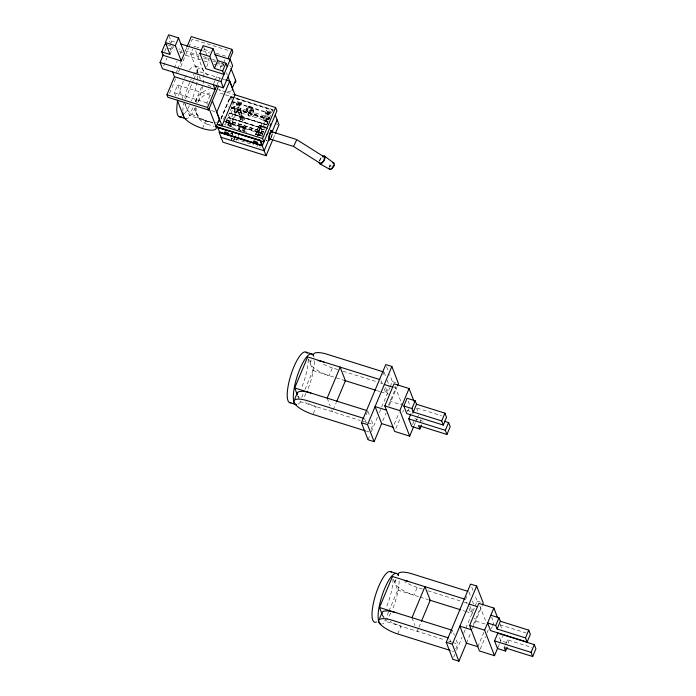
<?xml version="1.0" encoding="UTF-8"?>
<svg xmlns="http://www.w3.org/2000/svg" width="696" height="696" viewBox="0 0 696 696"><rect width="100%" height="100%" fill="white"/><g stroke="black" fill="none" stroke-linecap="round" stroke-linejoin="round"><path stroke-width="0.52" stroke-dasharray="3.48 2.61" d="M225.826 121.861L225.887 121.409M231.916 123.61L230.759 126.237L228.479 125.376L229.358 122.861L231.89 123.505L231.011 123.427M230.863 126.124L228.401 125.132M239.581 105.296L237.127 104.278L239.589 105.27L236.57 112.491M260.443 132.501L258.329 131.918L257.363 134.406L259.704 135.285L260.826 132.675L259.86 132.475L260.739 132.562M259.773 135.154L257.346 134.145M266.029 113.396C269.213 112.987 268.247 115.788 266.046 113.465L263.14 120.269M260.391 128.151L256.833 137.086M260.33 128.734L264.115 129.926L260.365 128.395A7.926 2.149 -72.6 0 0 260.452 126.907A6.247 1.696 -72.6 0 0 259.825 125.384A8.291 2.253 -72.6 0 0 259.164 125.602L255.623 134.058A8.291 2.253 -72.6 0 0 255.545 134.85M234.056 101.86L224.547 124.915M258.564 132.066L258.947 132.249A4.08 1.027 -72.4 0 1 258.799 132.518A3.889 1.018 -72.5 0 1 258.729 132.893L228.184 123.505L226.87 120.104L263.775 131.796M164.682 51.408L166.309 47.537M163.699 65.876L166.918 58.186M170.129 50.503L171.738 46.658L173.765 47.293M169.989 54.471L173.234 46.71L172.086 43.735M174.252 68.095L177.062 61.37M180.281 53.688L181.891 49.842L178.846 48.885M176.088 72.862L177.297 69.983M177.697 69.017L180.916 61.335M185.406 50.599L187.076 46.597M169.606 93.281L175.897 78.248M178.411 72.227L188.477 48.163M188.894 47.163L192.253 39.141L229.81 50.912M175.575 95.735L174.418 92.751L177.663 84.999L210.149 95.187L210.557 96.248M198.134 73.35L190.634 53.983L192.661 49.138M185.519 99.023L191.8 84.016M192.218 83.015L193.471 80.014M193.888 79.013L195.567 75.011M195.985 74.011L197.238 71.009L220.58 78.326M206.625 66.755L209.052 60.935L207.573 57.107M194.845 107.828A17.687 16.112 -21.1 0 0 205.764 120.739L212.872 122.957L189.521 115.64L193.288 106.636M195.385 101.633L201.657 86.626M213.655 83.711L214.855 80.832M215.255 79.866L217.674 74.098M220.084 68.338L222.094 63.536M207.478 104.426L206.903 102.938L210.149 95.187M223.529 63.197L225.147 59.317M217.1 84.634L218.309 81.754M218.709 80.788L221.119 75.02M202.519 128.49L205.764 120.739L207.077 124.14L214.185 126.367M221.067 118.259L230.594 96.587L273.145 110.368L230.019 96.848L221.102 118.355M220.997 119.181L230.594 96.587L231.35 98.554M223.425 119.425L224.617 116.571M259.643 127.594L229.149 117.929L233.995 106.331L269.935 117.598M236.327 104.148L238.189 101.016L241.521 102.712L240.381 105.427L239.65 105.844L237.623 105.2L236.327 104.148L238.189 101.016M229.393 122.74L234.187 111.299M237.623 105.2L238.754 102.495L237.458 101.433M229.636 126.237L235.9 111.273L232.473 102.382M240.381 105.427L239.085 104.365L240.216 101.651M231.951 123.505L236.527 112.578A1.392 0.879 30.7 0 0 235.248 110.847A1.392 0.879 30.7 0 0 234.378 112.099A1.392 0.879 30.7 0 0 236.57 112.587M239.65 105.844L241.521 102.712M234.456 138.843L236.075 134.963M236.579 140.305L237.797 137.399M238.197 136.425L239.015 134.493M265.237 113.213L266.368 110.499L267.099 110.081L269.126 110.716L270.431 111.769L269.291 114.483L268.56 114.91L265.237 113.213L267.099 110.081M257.529 135.041A4.42 1.201 -72.6 0 0 259.295 131.144A4.42 1.201 -72.6 0 0 259.599 127.481L260.269 125.88L265.028 127.316M258.303 131.805L263.097 120.364M266.533 114.266L267.664 111.551L266.368 110.499M269.291 114.483L267.995 113.431L269.126 110.716M260.861 132.571L265.437 121.643A1.392 0.879 30.7 0 0 264.158 119.912A1.392 0.879 30.7 0 0 263.288 121.165A1.392 0.879 30.7 0 0 265.481 121.652A1.383 0.87 30.5 0 0 264.106 120.016A1.383 0.87 30.5 0 0 263.245 121.252A1.383 0.87 30.5 0 0 265.437 121.748M265.481 121.556L268.499 114.327M268.56 114.91L270.431 111.769M256.885 146.673L258.094 143.768M262.087 135.372L272.267 111.047M273.18 138.765L274.85 134.772M310.199 362.059L311.016 360.128M301.629 397.564L303.299 393.562M304.978 389.56L312.93 370.55L308.424 358.875M313.357 413.441L316.193 406.655A17.687 5.498 22.7 0 1 305.37 401.923M337.743 369.559L332.41 367.888L329.173 375.64A17.687 5.498 22.7 0 1 312.113 366.314A17.687 5.498 22.7 0 1 314.261 360.337M333.271 409.753L336.203 402.749M366.157 414.729L367.775 410.858M382.783 374.987L384.001 372.082M371.012 429.319L373.039 424.473L371.394 420.219M380.938 391.865L386.01 393.449L388.846 386.671M368.019 439.741L369.698 435.731M371.377 431.72L377.667 416.678M379.346 412.667L389.83 387.602M390.247 386.602L392.344 381.582L389.638 374.579M388.464 405.359L395.693 388.064L393.631 387.411M382.861 420.732L386.071 413.041M389.29 405.359L397.181 386.498M394.232 424.299L399.052 412.763M395.876 428.553L400.296 417.983M402.706 412.215L403.506 410.292M407.569 411.675L408.787 408.769M412.537 424.525L414.964 418.714L423.09 421.263M414.111 425.578L415.321 422.69M415.721 421.733L416.921 418.853M417.33 417.887L418.531 415.007M419.723 422.655L420.941 419.74M394.997 581.612L395.806 579.672M388.516 612.106L384.749 621.11L445.144 640.042M388.933 611.105L397.72 590.095L392.466 576.479M397.747 633.96L400.992 626.209A17.687 5.498 22.7 0 1 390.16 621.476M422.533 589.103L417.209 587.433L413.963 595.184A17.687 5.498 22.7 0 1 397.338 586.284A17.687 5.498 22.7 0 1 397.99 579.968M418.487 628.297L417.235 631.298L416.478 629.349M418.905 627.296L421.002 622.294M451.356 633.308L452.574 630.402L454.384 635.083M466.764 596.481L465.546 599.387L467.19 603.641M455.802 648.863L457.829 644.018L455.863 638.911M465.728 611.41L470.809 613.002L473.237 607.182M453.653 657.285L454.906 654.275M456.585 650.264L462.04 637.231M463.719 633.221L465.398 629.21M465.815 628.21L477.143 601.135L474.82 595.123M473.254 624.904L480.492 607.608M466.45 643.165L470.87 632.594M472.48 628.749L481.971 606.042M477.821 646.723L483.85 632.316M480.266 649.063L485.486 636.57M487.096 632.725L488.305 629.845M491.376 628.662L492.185 626.722M492.594 625.756L493.812 622.85L491.602 617.143M497.892 647.55L499.51 643.669M499.711 643.2L502.93 635.518M504.269 647.611L505.087 645.67M505.487 644.705L507.514 639.859L531.875 647.497M234.23 111.203L237.119 104.313M228.593 107.071L228.827 106.61M229.55 112.969L267.56 124.889M329.791 166.066L329.834 165.987A3.819 1.723 -57.8 0 1 330 165.657L330.043 165.578A3.758 1.696 -57.8 0 0 329.443 166.962M229.271 113.622L229.271 113.178L267.36 125.141L229.306 113.126L269.578 125.619M247.15 111.952L246.462 108.263L249.212 106.088L252.457 107.106L254.666 114.727L251.917 116.902L248.672 115.884L247.202 112.013M239.746 116.911L241.469 115.553L243.496 116.189L243.957 117.38L244.27 119.373L242.556 120.739L240.52 120.095L239.746 116.911L240.52 120.095M240.207 118.103L241.93 116.737L243.957 117.38M248.672 115.884L248.167 112.691L250.917 110.516L254.162 111.534M246.958 111.464L250.212 112.482L252.961 110.307L252.457 107.106M240.059 118.903L242.095 119.547L243.809 118.181L243.496 116.189M244.444 127.838L244.139 126.994L240.894 125.976L238.145 128.151L239.511 131.692M231.324 139.348L233.038 137.982M243.269 131.274L244.644 130.187L244.139 126.994M233.204 140.792L234.926 139.426L234.613 137.434M267.647 128.299L259.164 125.593A6.917 1.879 -72.6 0 1 260.313 125.759M256.259 134.815A4.42 1.201 -72.6 0 1 257.094 130.222A4.42 1.201 -72.6 0 1 259.103 127.133L259.599 127.472L229.149 117.929M331.453 166.126L329.695 166.283A3.758 1.67 -56.3 0 1 331.383 163.891M223.303 121.061L226.026 121.382M229.454 122.783L230.924 123.27M259.173 132.109L258.729 131.996L259.904 132.353M259.095 131.97L259.834 132.336M230.881 123.392L231.916 123.47M230.985 123.288L230.428 123.262M230.42 122.974L230.872 123.105M259.338 132.04L260.382 132.362M230.837 123.209L231.568 123.331M230.472 123.14L229.619 122.853M193.88 46.223L195.915 46.867M196.924 47.18L198.96 47.815M204.032 49.407L210.122 51.321M216.212 53.227L221.293 54.819M222.302 55.141L226.365 56.411M174.47 41.977L169.302 40.359L171.042 44.857M202.336 50.721L209.566 52.983M168.084 45.101L173.234 46.71M184.936 50.791L199.143 55.254M203.206 56.524L211.323 59.073M212.341 59.386L215.386 60.343M190.634 53.983L198.76 56.524M203.832 58.116L209.922 60.03M212.967 60.987L216.012 61.935M218.048 62.579L220.075 63.214M221.093 63.527L223.12 64.162L223.529 65.233M168.319 48.163L174.374 50.06M179.42 51.643L182.448 52.592M216.117 63.153L223.181 65.363M185.762 55.245L203.014 60.656M204.032 60.97L210.122 62.884M214.185 64.154L222.302 66.703M195.237 66.094L201.327 68.008M221.598 78.648L224.643 79.605M225.843 91.942L218.735 89.714A17.687 5.498 22.7 0 0 223.103 90.854M226.731 92.22L232.951 94.177M223.607 94.23L220.058 93.125A17.687 16.112 -21.1 0 0 218.57 92.725M225.382 94.787L234.265 97.571M235.152 97.849L273.354 109.803M238.754 102.495L240.79 103.13M267.664 111.551L269.7 112.195M232.09 101.398L271.692 113.666M232.334 101.912L270.944 114.014M237.049 103.73L239.085 104.365M265.968 112.796L267.995 113.431M231.185 106.94L269.282 118.886M231.176 107.097L269.187 119.016M231.316 107.323L268.421 118.955M231.307 107.48L269.317 119.39M231.672 108.037L268.656 119.634M231.611 108.176L268.595 119.773M235.9 111.273L267.734 121.252M274.92 123.505L278 124.471M174.418 92.751L206.903 102.938M264.123 126.733L259.86 125.393L265.507 127.168M211.662 110.621L214.707 111.578M259.121 125.619L267.69 128.264M259.356 127.159L228.793 117.572L259.243 127.124M260.339 128.647L264.132 129.83M226.565 120.251L263.549 131.849M226.505 120.391L263.488 131.988M225.817 121.443L262.836 132.953M240.894 125.976L244.331 127.481M225.356 121.713L262.34 133.301M225.243 121.835L262.775 133.545M262.844 134.25L258.634 133.058M262.262 136.042L255.632 133.963A6.899 1.87 -72.6 0 0 255.554 134.772M255.623 134.058L264.149 136.729M231.994 127.594L247.219 132.362M266.307 140.201L266.533 140.227A6.247 1.696 -72.6 0 0 266.907 140.696A7.595 2.062 -72.6 0 0 267.081 140.714M265.968 140.392L266.907 140.696M235.465 139.156L253.744 144.89M392.344 381.582L396.407 382.861M343.067 371.229L376.823 381.8M380.373 382.913L382.147 383.47M312.93 370.55L345.407 380.729M376.71 390.534L380.094 391.596M417.113 408.091L441.473 415.73M406.916 410.275L411.928 411.849M299.95 401.566L360.345 420.497M362.886 421.289L364.582 421.82M365.426 422.08L367.114 422.611M367.958 422.881L373.039 424.473M366.244 431.111L368.906 431.946M477.143 601.135L481.197 602.405M427.866 590.774L459.838 600.796M464.284 602.188L466.946 603.023M397.72 590.095L419.035 596.777M420.053 597.098L428.179 599.648M463.197 610.618L464.885 611.149M499.902 624.756L526.289 633.029M484.999 623.981L475.69 621.058L474.533 618.057M448.528 641.103L451.913 642.164M452.757 642.425L457.829 644.018M451.922 650.934L453.696 651.491M260.443 126.907L265.185 128.395M232.238 124.027L241.173 126.829L242.6 130.396L245.845 131.413L244.479 127.864M270.596 137.008L271.397 137.26L271.205 136.773M507.514 639.859L508.854 643.313L500.728 640.764L498.527 635.057M416.66 408.152L417.8 411.101M500.32 624.756L501.833 628.679M408.169 401.105L410.005 405.864M412.032 411.101L413.128 413.955M395.041 386.358L402.271 405.081L390.9 401.514L389.743 398.512M479.831 605.903L486.287 622.624M386.55 366.566L388.09 370.568M471.731 587.12L473.271 591.122M384.157 372.508L385.801 376.762M387.115 380.164L388.76 384.418M468.956 592.052L470.6 596.307M472.41 600.987L473.558 603.971M385.488 387.498L388.194 394.51M469.896 606.042L472.984 614.055M381.086 380.686L382.722 384.94M384.201 388.768L386.01 393.449M469 608.321L470.809 613.002M268.656 116.954L269.335 118.711M266.664 120.965L267.551 123.27M265.046 118.607L266.063 121.243M252.961 110.307L254.666 114.727M251.273 107.819L251.534 108.498M367.94 411.284L369.75 415.964M249.212 106.088L250.917 110.516M250.212 112.482L250.395 112.969A1.175 0.461 -41.7 0 1 250.551 113.352L251.917 116.902M247.619 109.385L247.88 110.064M229.828 65.354L230.402 66.842M246.462 108.263L248.167 112.691M364.539 418.609L366.174 422.863M449.825 639.433L450.808 641.99M226.417 72.68L227.244 74.811M240.233 108.037L241.251 110.673M222.494 62.57L223.599 65.433M243.809 118.181L244.27 119.373M240.651 110.951L242.982 116.998M241.469 115.553L241.93 116.737M242.095 119.547L242.556 120.739M238.241 112.056L240.572 118.103M236.623 109.698L237.64 112.334M242.956 127.707L243.217 128.386M230.019 96.848L231.142 99.746M239.302 129.273L239.563 129.952M203.51 46.58L207.208 56.15M231.768 132.196L232.655 134.493M230.968 137.469L231.69 139.348M195.611 50.695L203.11 70.061A17.687 5.498 22.7 0 0 209.731 76.369M327.181 398.138L330.182 405.916M331.688 409.805L332.436 411.745M411.971 617.683L414.973 625.46M199.291 76.325L199.865 77.813A17.687 5.498 22.7 0 0 200.613 79.144M197.238 71.009L197.986 72.958M196.011 100.137L196.994 102.686M169.015 35.792L171.703 42.743M195.846 111.83L197.159 115.231M177.663 84.999L182.857 98.406M185.162 104.365L186.893 108.837A17.687 5.498 22.7 0 0 211.558 122.131M184.266 102.025L189.521 115.64M297.697 395.728L299.202 399.617M382.495 615.281L383.992 619.17M319.351 160.898A4.507 2.062 -58.7 0 1 321.16 157.601M272.014 134.015A3.758 1.018 -72.6 0 1 270.944 137.347M225.809 125.297A4.42 1.201 -72.6 0 1 227.462 118.877A4.42 1.201 -72.6 0 1 229.262 119.268A4.42 1.201 -72.6 0 1 227.018 125.567M272.406 133.989A5.029 1.366 -72.6 0 1 271.257 137.582M257.503 129.334A4.846 1.409 -73.2 0 1 257.624 129.064M319.742 160.898A3.758 1.714 -58.7 0 1 321.047 158.357M329.704 166.222A3.758 1.644 -56.4 0 1 330.017 165.613M329.417 167.014A3.758 1.636 -56.5 0 1 329.678 166.353M267.864 122.252A1.992 1.81 -21.1 0 1 265.959 120.104A1.992 1.81 -21.1 0 1 268.76 118.729M232.316 133.475A1.992 1.81 -21.1 0 1 231.985 133.928M266.498 140.305A6.542 1.775 -72.6 0 1 266.446 140.105M267.769 123.575A1.322 1.209 -21.1 0 1 268.004 121.756M230.933 133.954A1.322 1.209 -21.1 0 1 232.751 134.85M231.777 133.127A1.322 1.209 -21.1 0 1 229.663 133.693M267.081 140.592A6.542 1.775 -72.6 0 1 266.29 140.244M267.995 121.626A1.322 1.209 -21.1 0 1 266.655 120.034A1.322 1.209 -21.1 0 1 268.865 119.555M260.008 147.9A1.322 1.209 -21.1 0 1 260.278 147.013M234.143 138.356A1.322 1.209 -21.1 0 1 233.151 139.974M231.637 139.226A1.322 1.209 -21.1 0 1 231.725 138.304M260.304 125.785A6.508 1.766 -72.6 0 1 260.374 128.168M228.984 126.106A2.21 0.687 22.7 0 1 228.07 124.584A2.21 0.687 22.7 0 1 231.464 125.993A2.21 0.687 22.7 0 1 229.776 126.437M259.591 135.737A2.21 0.687 22.7 0 1 256.493 134.032A2.21 0.687 22.7 0 1 259.156 134.232A2.21 0.687 22.7 0 1 260.078 135.772M241.225 126.846A1.175 0.461 -41.7 0 1 241.077 126.463M242.6 130.544A1.992 1.81 -21.1 0 0 243.121 128.195A1.992 1.81 -21.1 0 0 240.755 127.472A1.992 1.81 -21.1 0 0 239.45 129.578A1.992 1.81 -21.1 0 1 240.72 126.716A1.992 1.81 -21.1 0 1 243.069 128.682A1.992 1.81 -21.1 0 1 240.103 130.109M207.077 124.14A17.687 16.112 -21.1 0 1 196.168 108.002M197.969 102.164A17.687 16.112 -21.1 0 1 211.871 92.516M195.489 101.546A17.687 16.112 -21.1 0 1 208.791 89.462M216.482 122.339A17.687 5.498 22.7 0 1 215.412 122.426M231.142 90.898A17.687 5.498 22.7 0 1 227.2 91.394M210.984 86.617A17.687 5.498 22.7 0 1 206.486 84.12M193.297 75.264A26.535 7.204 -72.6 0 1 203.65 72.166A26.535 7.204 -72.6 0 1 197.612 102.843M195.489 107.602A26.535 7.204 -72.6 0 1 187.389 118.39M182.874 111.203A26.535 7.204 -72.6 0 1 183.57 103.365M184.753 97.51A26.535 7.204 -72.6 0 1 191.269 79.048M189.312 70.131A26.535 7.204 -72.6 0 1 197.725 71.784A26.535 7.204 -72.6 0 1 191.522 100.929M189.399 105.696A26.535 7.204 -72.6 0 1 184.214 114.014M178.663 95.604A26.535 7.204 -72.6 0 1 183.344 81.197M184.544 78.465A26.535 7.204 -72.6 0 1 187.207 73.35M384.227 617.169A17.687 5.498 22.7 0 1 382.417 614.942M399.113 580.916A26.535 7.204 -72.6 0 1 392.553 609.009M390.717 613.072A26.535 7.204 -72.6 0 1 382.617 623.868M393.014 579.011A26.535 7.204 -72.6 0 1 386.463 607.103M417.209 587.433A17.687 5.498 22.7 0 1 404.95 581.839M299.428 397.625A17.687 5.498 22.7 0 1 298.071 396.085M332.41 367.888A17.687 5.498 22.7 0 1 321.587 363.155M314.288 357.309A17.687 5.498 22.7 0 1 313.844 356.622M314.314 361.372A26.535 7.204 -72.6 0 1 307.162 390.839M305.918 393.527A26.535 7.204 -72.6 0 1 303.9 397.312M300.742 401.844A26.535 7.204 -72.6 0 1 297.818 404.315M308.224 359.458A26.535 7.204 -72.6 0 1 301.664 387.55M266.42 119.59A1.992 1.81 -21.1 0 0 268.726 117.128A1.992 1.81 -21.1 0 0 265.402 116.624A1.992 1.81 -21.1 0 0 266.42 119.59M237.997 110.681A1.992 1.81 -21.1 0 0 240.303 108.211A1.992 1.81 -21.1 0 0 236.979 107.706A1.992 1.81 -21.1 0 0 237.997 110.681M239.015 113.317A1.992 1.81 -21.1 0 0 241.321 110.847A1.992 1.81 -21.1 0 0 237.997 110.342A1.992 1.81 -21.1 0 0 239.015 113.317M240.042 115.014A1.322 1.209 -21.1 0 0 241.59 113.37A1.322 1.209 -21.1 0 0 239.372 113.03A1.322 1.209 -21.1 0 0 240.042 115.014M234.335 112.186A1.383 0.87 30.5 0 0 236.527 112.682A1.383 0.87 30.5 0 0 235.196 110.951A1.383 0.87 30.5 0 0 234.335 112.186M239.154 112.717A1.322 1.209 -21.1 0 0 240.703 111.064A1.322 1.209 -21.1 0 0 238.484 110.734A1.322 1.209 -21.1 0 0 239.154 112.717M241.495 118.755A1.322 1.209 -21.1 0 0 243.035 117.111A1.322 1.209 -21.1 0 0 240.816 116.771A1.322 1.209 -21.1 0 0 241.495 118.755M249.281 111.099A1.992 1.81 -21.1 0 0 251.587 108.619A1.992 1.81 -21.1 0 0 248.255 108.132A1.992 1.81 -21.1 0 0 249.281 111.099M249.02 110.42A1.992 1.81 -21.1 0 0 251.326 107.941A1.992 1.81 -21.1 0 0 247.994 107.454A1.992 1.81 -21.1 0 0 249.02 110.42"/><path stroke-width="1.04" d="M270.396 123.844L270.64 125.854M217.744 126.968L217.648 127.525L260.53 140.531L262.435 145.473L219.249 131.779L219.492 132.292L261.8 145.56L260.052 140.235L217.404 127.011L219.719 132.075M266.907 134.728L266.846 134.92M296.54 140.174L293.634 146.264M161.75 51.887L169.989 54.471L165.387 42.552L168.632 34.8L178.55 37.906L184.466 53.227L181.221 60.978L163.064 55.288L161.75 51.887L164.987 44.126L167.049 44.779M214.725 54.601L230.211 59.456L232.647 65.755L223.399 87.853L162.49 68.756L160.063 62.457L163.273 54.775M181.221 60.978L175.305 45.666L178.55 37.906M218.596 85.965L208.53 110.029L167.927 97.292L166.936 94.743L174.487 76.708L172.643 71.94M187.076 46.597L191.269 36.584L231.872 49.32L232.855 51.869L229.506 59.891M199.891 53.374L203.136 45.623L213.054 48.729L217.657 60.639L214.411 68.399L222.65 70.983L223.973 74.385L205.807 68.695L199.891 53.374L209.809 56.48L214.411 68.399M209.809 56.48L213.054 48.729M222.65 70.983L225.895 63.223L217.657 60.639M208.53 110.029L207.547 107.471L216.7 85.591M228.105 58.325L231.872 49.32M223.399 87.853L220.971 81.554L230.211 59.456M225.652 79.918L229.715 81.188L216.743 112.213L222.007 125.828L217.944 124.558M177.306 100.198L183.648 116.589A17.687 5.498 22.7 0 0 202.519 128.49A17.687 5.498 22.7 0 0 216.134 126.776L219.379 119.016L212.21 100.502M232.177 90.149A17.687 5.498 22.7 0 0 232.351 88.001L235.596 80.249L230.976 68.33M222.007 125.828L234.978 94.813L229.724 81.197M215.96 126.916L263.941 141.932L262.618 138.53L275.599 107.515L233.839 94.447M262.27 145.856L219.144 132.336L222.964 142.21L266.081 155.73L262.27 145.856L276.912 110.916L275.599 107.515M268.804 139.731L264.175 150.788L221.058 137.269M272.493 130.918L270.666 130.343L272.493 130.918L277.121 119.851M266.081 155.73L272.762 139.757M275.268 133.771L279.026 124.793L275.216 114.918M310.938 393.04A17.687 5.498 22.7 0 0 297.322 394.754L294.695 387.95L307.667 356.935L379.868 379.555M294.791 398.895L296.418 395.024M327.181 398.138L340.153 367.114L345.407 380.729L336.62 401.749M386.454 410.161L375.083 406.595L381.652 423.612L374.109 441.655L368.019 439.741L361.441 422.724L385.775 364.565L391.865 366.479L398.434 383.496L397.599 385.497M374.109 441.655L367.531 424.63L391.865 366.479M413.711 426.535L409.692 436.148L394.667 431.433L384.81 405.907L394.049 383.809L409.074 388.516L414.007 401.279M409.692 436.148L399.835 410.614L409.074 388.516M403.819 406.003L407.064 398.251L415.19 400.8L416.521 404.254L413.276 412.006L441.699 420.923L443.308 425.073L406.76 413.615L403.819 406.003L411.945 408.552L413.276 412.006M411.945 408.552L415.19 400.8M421.463 425.134L419.845 429.014L411.728 426.465L408.787 418.861L410.814 414.007M441.699 420.923L444.944 413.163L416.521 404.254M443.308 425.073L446.545 417.322L444.944 413.163M419.845 429.014L418.514 425.56L446.936 434.469L445.327 430.319L448.572 422.559L444.509 421.289M446.936 434.469L450.182 426.718L448.572 422.559M395.728 612.593A17.687 5.498 22.7 0 0 382.121 614.307L379.485 607.495L392.466 576.479L464.658 599.108M379.59 618.448L381.208 614.568M411.971 617.683L424.952 586.667L430.206 600.274L421.419 621.293M471.244 629.706L459.873 626.139L466.45 643.165L458.899 661.2L452.809 659.286L446.24 642.269L470.566 584.109L476.656 586.023L483.233 603.04L482.398 605.042M458.899 661.2L452.33 644.183L476.656 586.023M497.701 648.002L494.482 655.693L479.457 650.986L469.6 625.452L478.848 603.354L493.873 608.06L497.666 617.883M494.482 655.693L484.625 630.167L493.873 608.06M495.743 625.539L487.626 622.99L490.567 630.602L527.107 642.06L525.506 637.901L497.083 628.993L495.743 625.539L498.988 617.787L490.871 615.238M497.083 628.993L500.328 621.241L498.988 617.787M494.543 640.912L497.788 633.151L534.337 644.609L535.937 648.768L532.692 656.519L504.269 647.611L505.609 651.065L497.483 648.524L494.543 640.912L531.091 652.37L532.692 656.519M505.609 651.065L507.227 647.193M525.506 637.901L528.751 630.15L500.328 621.241M527.107 642.06L530.352 634.308L528.751 630.15M531.091 652.37L534.337 644.609M332.966 165.996L333.715 165.926A3.732 1.688 -57.8 0 0 333.845 165.622A3.532 1.592 -57.8 0 0 333.976 165.23A3.845 1.74 -57.8 0 1 331.131 169.145A3.845 1.74 -57.8 0 1 329.13 168.188M180.664 43.918L201.309 50.39M165.387 42.552L175.305 45.666M160.063 62.457L220.971 81.554M174.487 76.708L215.09 89.436L213.246 84.668M166.936 94.743L207.547 107.471M271.805 131.753L296.087 139.365M269.57 138.922L293.407 146.395L319.995 163.16M217.317 124.349L262.618 138.53M179.342 116.737L185.432 118.642M383.105 371.803L327.155 354.273A17.687 5.498 22.7 0 0 313.539 355.987A26.535 7.204 -72.6 0 0 298.114 373.578A26.535 7.204 -72.6 0 0 296.209 404.646L289.449 402.523M305.996 352.159L312.086 354.064M384.322 384.496L392.596 387.089M344.398 380.407L375.857 390.273M384.81 405.907L399.835 410.614M408.787 418.861L445.327 430.319M294.695 387.95L366.888 410.579M381.652 423.612L393.022 427.179M363.643 418.331L307.693 400.8A17.687 5.498 22.7 0 0 294.077 402.514A17.687 5.498 22.7 0 0 312.948 414.416L365.356 430.833M361.441 422.724L367.531 424.63M467.903 591.356L411.945 573.817A17.687 5.498 22.7 0 0 398.338 575.531A26.535 7.204 -72.6 0 0 382.904 593.122A26.535 7.204 -72.6 0 0 381.008 624.19M390.117 571.486L396.207 573.4M469.121 604.041L477.386 606.634M429.188 599.961L460.656 609.818M469.6 625.452L484.625 630.167M379.485 607.495L451.687 630.124M466.45 643.165L477.821 646.723M448.442 637.875L392.483 620.345A17.687 5.498 22.7 0 0 378.876 622.059A17.687 5.498 22.7 0 0 397.747 633.96L450.147 650.377M446.24 642.269L452.33 644.183M268.882 133.075L270.091 133.876M319.664 163.691L329.634 169.241M297.044 139.809L324.031 156.826M260.052 140.235L260.53 140.531M324.449 156.052L333.854 163.029M217.404 127.011L217.683 127.62M225.895 63.223L227.209 66.633M228.062 76.934L232.351 88.001M209.209 108.898L216.134 126.776M322.648 156.278A4.507 2.062 -58.7 0 1 324.962 157.879A4.507 2.062 -58.7 0 1 321.865 163.195A4.507 2.062 -58.7 0 1 319.125 162.316M270.213 138.53A3.758 1.018 -72.6 0 1 269.178 137.373A3.758 1.018 -72.6 0 1 270.7 132.649A3.758 1.018 -72.6 0 1 272.127 132.588M270.666 138.739A5.029 1.366 -72.6 0 1 268.656 138.478A5.029 1.366 -72.6 0 1 270.901 131.474A5.029 1.366 -72.6 0 1 272.597 132.719M322.579 156.948A3.758 1.714 -58.7 0 1 324.432 158.34A3.758 1.714 -58.7 0 1 321.917 162.707A3.758 1.714 -58.7 0 1 319.568 162.177M333.662 165.97A3.758 1.653 -55.4 0 1 330.235 169.311M333.976 165.23A3.758 1.705 -56 0 1 333.741 165.839M330.139 169.354A3.758 1.636 -56.5 0 1 329.199 168.136M332.627 163.012A3.758 1.67 -56.3 0 1 333.715 165.926M219.379 119.016A17.687 5.498 22.7 0 1 218.17 121.913M235.596 80.249A17.687 5.498 22.7 0 1 234.987 82.807M186.545 118.685A26.535 7.204 -72.6 0 1 182.935 112.891M181.299 116.484A26.535 7.204 -72.6 0 1 177.619 100.65M376.527 621.954A26.535 7.204 -72.6 0 1 375.231 596.054A26.535 7.204 -72.6 0 1 391.37 572.147M404.341 580.438A17.687 5.498 22.7 0 1 408.709 581.569M318.115 360.632A17.687 5.498 22.7 0 1 323.91 362.024M290.885 402.706A26.535 7.204 -72.6 0 1 291.206 374.039A26.535 7.204 -72.6 0 1 307.058 353.246M225.156 133.04A2.21 0.687 22.7 0 0 228.558 133.91A2.21 0.687 22.7 0 0 225.922 132.075A2.21 0.687 22.7 0 0 225.156 133.04M254.066 142.106A2.21 0.687 22.7 0 0 257.468 142.976A2.21 0.687 22.7 0 0 254.832 141.14A2.21 0.687 22.7 0 0 254.066 142.106"/></g></svg>
